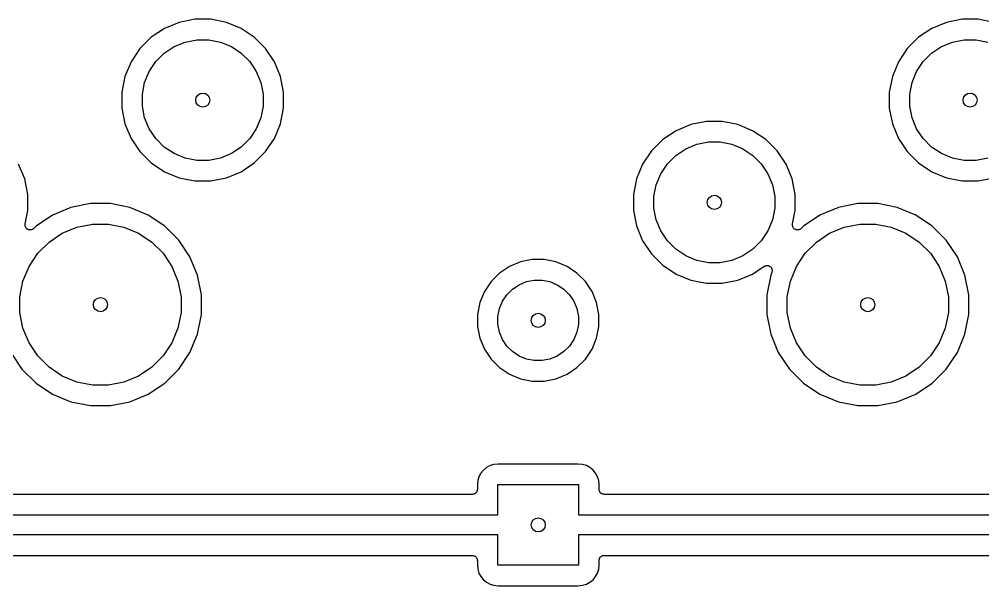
# Model space of a CAD drawing. Extents: x 1.5 to 15, y -8.3 to -3.1.
# Drawn here: x 4.321 to 5.263, y -4.9 to -4.346 of the extents above; entities that cross this region are included whole.
import ezdxf

# ---------------------------------------------------------------- set-up
doc = ezdxf.new("R2010")
doc.units = 0
doc.header["$MEASUREMENT"] = 0
doc.layers.add('BLACK', color=7, linetype='CONTINUOUS')

msp = doc.modelspace()

# ---------------------------------------------------------------- linework, layer by layer
at = {"layer": 'BLACK', "linetype": 'CONTINUOUS'}
for p, q in [((4.47753, -4.34869), (4.46314, -4.35465)), ((4.4928, -4.34565), (4.47753, -4.34869)), ((4.50838, -4.34565), (4.4928, -4.34565)), ((4.52365, -4.34869), (4.50838, -4.34565)), ((4.53804, -4.35465), (4.52365, -4.34869)), ((5.22753, -4.34869), (5.21314, -4.35465)), ((5.2428, -4.34565), (5.22753, -4.34869)), ((5.25838, -4.34565), (5.2428, -4.34565)), ((5.27365, -4.34869), (5.25838, -4.34565)), ((4.46314, -4.35465), (4.4502, -4.3633)), ((4.55099, -4.3633), (4.53804, -4.35465)), ((5.21314, -4.35465), (5.2002, -4.3633)), ((4.4502, -4.3633), (4.43918, -4.37431)), ((4.47262, -4.37237), (4.48336, -4.36792)), ((4.48336, -4.36792), (4.49477, -4.36565)), ((4.49477, -4.36565), (4.50641, -4.36565)), ((4.50641, -4.36565), (4.51782, -4.36792)), ((4.51782, -4.36792), (4.52856, -4.37237)), ((4.562, -4.37431), (4.55099, -4.3633)), ((5.2002, -4.3633), (5.18918, -4.37431)), ((5.22262, -4.37237), (5.23336, -4.36792)), ((5.23336, -4.36792), (5.24477, -4.36565)), ((5.24477, -4.36565), (5.25641, -4.36565)), ((5.25641, -4.36565), (5.26782, -4.36792)), ((4.43918, -4.37431), (4.43053, -4.38726)), ((4.46295, -4.37883), (4.47262, -4.37237)), ((4.52856, -4.37237), (4.53824, -4.37883)), ((4.57065, -4.38726), (4.562, -4.37431)), ((5.18918, -4.37431), (5.18053, -4.38726)), ((5.21295, -4.37883), (5.22262, -4.37237)), ((4.43053, -4.38726), (4.42457, -4.40165)), ((4.44826, -4.39673), (4.45472, -4.38706)), ((4.45472, -4.38706), (4.46295, -4.37883)), ((4.53824, -4.37883), (4.54646, -4.38706)), ((4.54646, -4.38706), (4.55292, -4.39673)), ((4.57661, -4.40165), (4.57065, -4.38726)), ((5.18053, -4.38726), (5.17457, -4.40165)), ((5.19826, -4.39673), (5.20472, -4.38706)), ((5.20472, -4.38706), (5.21295, -4.37883)), ((4.4438, -4.40748), (4.44826, -4.39673)), ((4.55292, -4.39673), (4.55738, -4.40748)), ((5.1938, -4.40748), (5.19826, -4.39673)), ((4.42457, -4.40165), (4.42154, -4.41692)), ((4.57965, -4.41692), (4.57661, -4.40165)), ((5.17457, -4.40165), (5.17154, -4.41692)), ((4.44154, -4.41889), (4.4438, -4.40748)), ((4.55738, -4.40748), (4.55965, -4.41889)), ((5.19154, -4.41889), (5.1938, -4.40748)), ((4.42154, -4.41692), (4.42154, -4.43249)), ((4.44154, -4.43052), (4.44154, -4.41889)), ((4.55965, -4.41889), (4.55965, -4.43052)), ((4.57965, -4.43249), (4.57965, -4.41692)), ((5.17154, -4.41692), (5.17154, -4.43249)), ((5.19154, -4.43052), (5.19154, -4.41889)), ((4.42154, -4.43249), (4.42457, -4.44776)), ((4.4438, -4.44193), (4.44154, -4.43052)), ((4.55965, -4.43052), (4.55738, -4.44193)), ((4.57661, -4.44776), (4.57965, -4.43249)), ((5.17154, -4.43249), (5.17457, -4.44776)), ((5.1938, -4.44193), (5.19154, -4.43052)), ((4.44826, -4.45268), (4.4438, -4.44193)), ((4.55738, -4.44193), (4.55292, -4.45268)), ((5.19826, -4.45268), (5.1938, -4.44193)), ((4.42457, -4.44776), (4.43053, -4.46215)), ((4.45472, -4.46235), (4.44826, -4.45268)), ((4.55292, -4.45268), (4.54646, -4.46235)), ((4.57065, -4.46215), (4.57661, -4.44776)), ((4.97753, -4.44869), (4.96314, -4.45465)), ((4.9928, -4.44565), (4.97753, -4.44869)), ((5.00838, -4.44565), (4.9928, -4.44565)), ((5.02365, -4.44869), (5.00838, -4.44565)), ((5.03804, -4.45465), (5.02365, -4.44869)), ((5.17457, -4.44776), (5.18053, -4.46215)), ((5.20472, -4.46235), (5.19826, -4.45268)), ((4.43053, -4.46215), (4.43918, -4.4751)), ((4.46295, -4.47058), (4.45472, -4.46235)), ((4.54646, -4.46235), (4.53824, -4.47058)), ((4.562, -4.4751), (4.57065, -4.46215)), ((4.9502, -4.4633), (4.93918, -4.47431)), ((4.96314, -4.45465), (4.9502, -4.4633)), ((5.05099, -4.4633), (5.03804, -4.45465)), ((5.062, -4.47431), (5.05099, -4.4633)), ((5.18053, -4.46215), (5.18918, -4.4751)), ((5.21295, -4.47058), (5.20472, -4.46235)), ((4.47262, -4.47704), (4.46295, -4.47058)), ((4.53824, -4.47058), (4.52856, -4.47704)), ((4.96295, -4.47883), (4.97262, -4.47237)), ((4.97262, -4.47237), (4.98336, -4.46792)), ((4.98336, -4.46792), (4.99477, -4.46565)), ((4.99477, -4.46565), (5.00641, -4.46565)), ((5.00641, -4.46565), (5.01782, -4.46792)), ((5.01782, -4.46792), (5.02856, -4.47237)), ((5.02856, -4.47237), (5.03824, -4.47883)), ((5.22262, -4.47704), (5.21295, -4.47058)), ((4.43918, -4.4751), (4.4502, -4.48611)), ((4.48336, -4.48149), (4.47262, -4.47704)), ((4.49477, -4.48376), (4.48336, -4.48149)), ((4.51782, -4.48149), (4.50641, -4.48376)), ((4.52856, -4.47704), (4.51782, -4.48149)), ((4.55099, -4.48611), (4.562, -4.4751)), ((4.93918, -4.47431), (4.93053, -4.48726)), ((4.95472, -4.48706), (4.96295, -4.47883)), ((5.03824, -4.47883), (5.04646, -4.48706)), ((5.07065, -4.48726), (5.062, -4.47431)), ((5.18918, -4.4751), (5.2002, -4.48611)), ((5.23336, -4.48149), (5.22262, -4.47704)), ((5.24477, -4.48376), (5.23336, -4.48149)), ((5.26782, -4.48149), (5.25641, -4.48376)), ((4.32661, -4.50165), (4.32065, -4.48726)), ((4.4502, -4.48611), (4.46314, -4.49476)), ((4.50641, -4.48376), (4.49477, -4.48376)), ((4.53804, -4.49476), (4.55099, -4.48611)), ((4.93053, -4.48726), (4.92457, -4.50165)), ((4.94826, -4.49673), (4.95472, -4.48706)), ((5.04646, -4.48706), (5.05292, -4.49673)), ((5.07661, -4.50165), (5.07065, -4.48726)), ((5.2002, -4.48611), (5.21314, -4.49476)), ((5.25641, -4.48376), (5.24477, -4.48376)), ((4.46314, -4.49476), (4.47753, -4.50072)), ((4.47753, -4.50072), (4.4928, -4.50376)), ((4.50838, -4.50376), (4.52365, -4.50072)), ((4.52365, -4.50072), (4.53804, -4.49476)), ((4.9438, -4.50748), (4.94826, -4.49673)), ((5.05292, -4.49673), (5.05738, -4.50748)), ((5.21314, -4.49476), (5.22753, -4.50072)), ((5.22753, -4.50072), (5.2428, -4.50376)), ((5.25838, -4.50376), (5.27365, -4.50072)), ((4.32965, -4.51692), (4.32661, -4.50165)), ((4.4928, -4.50376), (4.50838, -4.50376)), ((4.92457, -4.50165), (4.92154, -4.51692)), ((4.94154, -4.51889), (4.9438, -4.50748)), ((5.05738, -4.50748), (5.05965, -4.51889)), ((5.07965, -4.51692), (5.07661, -4.50165)), ((5.2428, -4.50376), (5.25838, -4.50376)), ((4.32965, -4.53249), (4.32965, -4.51692)), ((4.92154, -4.51692), (4.92154, -4.53249)), ((4.94154, -4.53052), (4.94154, -4.51889)), ((5.05965, -4.51889), (5.05965, -4.53052)), ((5.07965, -4.53249), (5.07965, -4.51692)), ((4.39087, -4.52596), (4.37179, -4.52976)), ((4.41032, -4.52596), (4.39087, -4.52596)), ((4.42939, -4.52976), (4.41032, -4.52596)), ((5.14087, -4.52596), (5.12179, -4.52976)), ((5.16032, -4.52596), (5.14087, -4.52596)), ((5.17939, -4.52976), (5.16032, -4.52596)), ((4.32702, -4.54568), (4.32965, -4.53249)), ((4.35382, -4.5372), (4.33765, -4.54801)), ((4.37179, -4.52976), (4.35382, -4.5372)), ((4.44736, -4.5372), (4.42939, -4.52976)), ((4.46353, -4.54801), (4.44736, -4.5372)), ((4.92154, -4.53249), (4.92457, -4.54776)), ((4.9438, -4.54193), (4.94154, -4.53052)), ((5.05965, -4.53052), (5.05738, -4.54193)), ((5.07702, -4.54568), (5.07965, -4.53249)), ((5.10382, -4.5372), (5.08765, -4.54801)), ((5.12179, -4.52976), (5.10382, -4.5372)), ((5.19736, -4.5372), (5.17939, -4.52976)), ((5.21353, -4.54801), (5.19736, -4.5372)), ((4.32693, -4.54664), (4.32697, -4.54616)), ((4.32693, -4.54665), (4.32693, -4.54664)), ((4.32697, -4.54713), (4.32693, -4.54665)), ((4.32693, -4.54665), (4.32693, -4.54665)), ((4.32697, -4.54616), (4.32702, -4.54568)), ((4.32702, -4.54761), (4.32697, -4.54713)), ((4.32702, -4.54762), (4.32702, -4.54761)), ((4.32702, -4.54763), (4.32702, -4.54762)), ((4.32716, -4.54809), (4.32702, -4.54763)), ((4.3273, -4.54855), (4.32716, -4.54809)), ((4.33765, -4.54801), (4.33546, -4.55019)), ((4.37762, -4.54899), (4.39284, -4.54596)), ((4.39284, -4.54596), (4.40835, -4.54596)), ((4.40835, -4.54596), (4.42356, -4.54899)), ((4.47729, -4.56176), (4.46353, -4.54801)), ((4.92457, -4.54776), (4.93053, -4.56215)), ((4.94826, -4.55268), (4.9438, -4.54193)), ((5.05738, -4.54193), (5.05292, -4.55268)), ((5.07693, -4.54664), (5.07697, -4.54616)), ((5.07693, -4.54665), (5.07693, -4.54664)), ((5.07697, -4.54713), (5.07693, -4.54665)), ((5.07693, -4.54665), (5.07693, -4.54665)), ((5.07697, -4.54616), (5.07702, -4.54568)), ((5.07702, -4.54761), (5.07697, -4.54713)), ((5.07702, -4.54762), (5.07702, -4.54761)), ((5.07702, -4.54763), (5.07702, -4.54762)), ((5.07716, -4.54809), (5.07702, -4.54763)), ((5.0773, -4.54855), (5.07716, -4.54809)), ((5.08765, -4.54801), (5.08546, -4.55019)), ((5.12762, -4.54899), (5.14284, -4.54596)), ((5.14284, -4.54596), (5.15835, -4.54596)), ((5.15835, -4.54596), (5.17356, -4.54899)), ((5.22729, -4.56176), (5.21353, -4.54801)), ((4.3273, -4.54856), (4.3273, -4.54855)), ((4.3273, -4.54855), (4.3273, -4.54855)), ((4.32753, -4.54899), (4.3273, -4.54856)), ((4.32775, -4.54941), (4.32753, -4.54899)), ((4.32776, -4.54942), (4.32775, -4.54941)), ((4.32806, -4.54979), (4.32776, -4.54942)), ((4.32776, -4.54942), (4.32776, -4.54942)), ((4.32837, -4.55017), (4.32806, -4.54979)), ((4.32837, -4.55018), (4.32837, -4.55017)), ((4.32837, -4.55017), (4.32837, -4.55017)), ((4.32874, -4.55048), (4.32837, -4.55018)), ((4.32911, -4.55079), (4.32874, -4.55048)), ((4.32912, -4.5508), (4.32911, -4.55079)), ((4.32913, -4.5508), (4.32912, -4.5508)), ((4.32955, -4.55103), (4.32913, -4.5508)), ((4.32997, -4.55126), (4.32955, -4.55103)), ((4.32998, -4.55126), (4.32997, -4.55126)), ((4.32998, -4.55127), (4.32998, -4.55126)), ((4.33045, -4.55141), (4.32998, -4.55127)), ((4.3309, -4.55155), (4.33045, -4.55141)), ((4.33091, -4.55155), (4.3309, -4.55155)), ((4.33092, -4.55156), (4.33091, -4.55155)), ((4.3314, -4.55161), (4.33092, -4.55156)), ((4.33187, -4.55166), (4.3314, -4.55161)), ((4.33188, -4.55166), (4.33187, -4.55166)), ((4.33189, -4.55166), (4.33188, -4.55166)), ((4.33236, -4.55162), (4.33189, -4.55166)), ((4.33285, -4.55157), (4.33236, -4.55162)), ((4.33286, -4.55157), (4.33285, -4.55157)), ((4.33285, -4.55157), (4.33285, -4.55157)), ((4.33332, -4.55144), (4.33286, -4.55157)), ((4.33378, -4.5513), (4.33332, -4.55144)), ((4.33379, -4.5513), (4.33378, -4.5513)), ((4.33423, -4.55107), (4.33379, -4.5513)), ((4.33379, -4.5513), (4.33379, -4.5513)), ((4.33465, -4.55085), (4.33423, -4.55107)), ((4.33466, -4.55085), (4.33465, -4.55085)), ((4.33465, -4.55085), (4.33465, -4.55085)), ((4.33503, -4.55054), (4.33466, -4.55085)), ((4.33541, -4.55024), (4.33503, -4.55054)), ((4.33542, -4.55023), (4.33541, -4.55024)), ((4.33546, -4.55019), (4.33542, -4.55023)), ((4.33542, -4.55023), (4.33542, -4.55023)), ((4.33542, -4.55023), (4.33542, -4.55023)), ((4.3504, -4.56354), (4.36329, -4.55493)), ((4.36329, -4.55493), (4.37762, -4.54899)), ((4.42356, -4.54899), (4.43789, -4.55493)), ((4.43789, -4.55493), (4.45078, -4.56354)), ((4.95472, -4.56235), (4.94826, -4.55268)), ((5.05292, -4.55268), (5.04646, -4.56235)), ((5.0773, -4.54856), (5.0773, -4.54855)), ((5.0773, -4.54855), (5.0773, -4.54855)), ((5.07753, -4.54899), (5.0773, -4.54856)), ((5.07775, -4.54941), (5.07753, -4.54899)), ((5.07776, -4.54942), (5.07775, -4.54941)), ((5.07806, -4.54979), (5.07776, -4.54942)), ((5.07776, -4.54942), (5.07776, -4.54942)), ((5.07837, -4.55017), (5.07806, -4.54979)), ((5.07837, -4.55018), (5.07837, -4.55017)), ((5.07837, -4.55017), (5.07837, -4.55017)), ((5.07874, -4.55048), (5.07837, -4.55018)), ((5.07911, -4.55079), (5.07874, -4.55048)), ((5.07912, -4.5508), (5.07911, -4.55079)), ((5.07913, -4.5508), (5.07912, -4.5508)), ((5.07955, -4.55103), (5.07913, -4.5508)), ((5.07997, -4.55126), (5.07955, -4.55103)), ((5.07998, -4.55126), (5.07997, -4.55126)), ((5.07998, -4.55127), (5.07998, -4.55126)), ((5.08045, -4.55141), (5.07998, -4.55127)), ((5.0809, -4.55155), (5.08045, -4.55141)), ((5.08091, -4.55155), (5.0809, -4.55155)), ((5.08092, -4.55156), (5.08091, -4.55155)), ((5.0814, -4.55161), (5.08092, -4.55156)), ((5.08187, -4.55166), (5.0814, -4.55161)), ((5.08188, -4.55166), (5.08187, -4.55166)), ((5.08189, -4.55166), (5.08188, -4.55166)), ((5.08236, -4.55162), (5.08189, -4.55166)), ((5.08285, -4.55157), (5.08236, -4.55162)), ((5.08286, -4.55157), (5.08285, -4.55157)), ((5.08285, -4.55157), (5.08285, -4.55157)), ((5.08332, -4.55144), (5.08286, -4.55157)), ((5.08378, -4.5513), (5.08332, -4.55144)), ((5.08379, -4.5513), (5.08378, -4.5513)), ((5.08423, -4.55107), (5.08379, -4.5513)), ((5.08379, -4.5513), (5.08379, -4.5513)), ((5.08465, -4.55085), (5.08423, -4.55107)), ((5.08466, -4.55085), (5.08465, -4.55085)), ((5.08465, -4.55085), (5.08465, -4.55085)), ((5.08503, -4.55054), (5.08466, -4.55085)), ((5.08541, -4.55024), (5.08503, -4.55054)), ((5.08542, -4.55023), (5.08541, -4.55024)), ((5.08546, -4.55019), (5.08542, -4.55023)), ((5.08542, -4.55023), (5.08542, -4.55023)), ((5.08542, -4.55023), (5.08542, -4.55023)), ((5.1004, -4.56354), (5.11329, -4.55493)), ((5.11329, -4.55493), (5.12762, -4.54899)), ((5.17356, -4.54899), (5.18789, -4.55493)), ((5.18789, -4.55493), (5.20078, -4.56354)), ((4.33943, -4.57451), (4.3504, -4.56354)), ((4.45078, -4.56354), (4.46175, -4.57451)), ((4.48809, -4.57793), (4.47729, -4.56176)), ((4.93053, -4.56215), (4.93918, -4.5751)), ((4.96295, -4.57058), (4.95472, -4.56235)), ((5.04646, -4.56235), (5.03824, -4.57058)), ((5.08943, -4.57451), (5.1004, -4.56354)), ((5.20078, -4.56354), (5.21175, -4.57451)), ((5.23809, -4.57793), (5.22729, -4.56176)), ((4.33081, -4.58741), (4.33943, -4.57451)), ((4.46175, -4.57451), (4.47037, -4.58741)), ((4.93918, -4.5751), (4.9502, -4.58611)), ((4.97262, -4.57704), (4.96295, -4.57058)), ((5.03824, -4.57058), (5.02856, -4.57704)), ((5.08081, -4.58741), (5.08943, -4.57451)), ((5.21175, -4.57451), (5.22037, -4.58741)), ((4.49554, -4.5959), (4.48809, -4.57793)), ((4.81115, -4.58297), (4.80034, -4.58745)), ((4.82262, -4.58069), (4.81115, -4.58297)), ((4.83431, -4.58069), (4.82262, -4.58069)), ((4.84578, -4.58297), (4.83431, -4.58069)), ((4.85659, -4.58745), (4.84578, -4.58297)), ((4.98336, -4.58149), (4.97262, -4.57704)), ((4.99477, -4.58376), (4.98336, -4.58149)), ((5.00641, -4.58376), (4.99477, -4.58376)), ((5.01782, -4.58149), (5.00641, -4.58376)), ((5.02856, -4.57704), (5.01782, -4.58149)), ((5.24554, -4.5959), (5.23809, -4.57793)), ((4.32488, -4.60174), (4.33081, -4.58741)), ((4.47037, -4.58741), (4.4763, -4.60174)), ((4.79062, -4.59394), (4.78235, -4.60221)), ((4.80034, -4.58745), (4.79062, -4.59394)), ((4.86631, -4.59394), (4.85659, -4.58745)), ((4.87458, -4.60221), (4.86631, -4.59394)), ((4.9502, -4.58611), (4.96314, -4.59476)), ((4.96314, -4.59476), (4.97753, -4.60072)), ((5.02365, -4.60072), (5.03804, -4.59476)), ((5.03804, -4.59476), (5.04933, -4.58722)), ((5.04933, -4.58722), (5.04938, -4.58718)), ((5.04938, -4.58718), (5.04938, -4.58718)), ((5.04938, -4.58718), (5.04938, -4.58718)), ((5.04938, -4.58718), (5.04939, -4.58718)), ((5.04939, -4.58718), (5.04982, -4.58695)), ((5.04982, -4.58695), (5.05024, -4.58673)), ((5.05024, -4.58673), (5.05025, -4.58673)), ((5.05025, -4.58673), (5.05026, -4.58673)), ((5.05026, -4.58673), (5.05072, -4.5866)), ((5.05072, -4.5866), (5.05118, -4.58646)), ((5.05118, -4.58646), (5.05119, -4.58646)), ((5.05119, -4.58646), (5.05167, -4.58642)), ((5.05119, -4.58646), (5.05119, -4.58646)), ((5.05167, -4.58642), (5.05215, -4.58637)), ((5.05215, -4.58637), (5.05216, -4.58637)), ((5.05216, -4.58637), (5.05217, -4.58637)), ((5.05217, -4.58637), (5.05266, -4.58643)), ((5.05266, -4.58643), (5.05312, -4.58648)), ((5.05312, -4.58648), (5.05313, -4.58648)), ((5.05313, -4.58648), (5.05314, -4.58648)), ((5.05314, -4.58648), (5.05361, -4.58663)), ((5.05361, -4.58663), (5.05405, -4.58677)), ((5.05405, -4.58677), (5.05406, -4.58677)), ((5.05406, -4.58677), (5.05407, -4.58677)), ((5.05407, -4.58677), (5.0545, -4.58701)), ((5.0545, -4.58701), (5.05491, -4.58723)), ((5.05491, -4.58723), (5.05492, -4.58724)), ((5.05492, -4.58724), (5.05492, -4.58724)), ((5.05492, -4.58724), (5.0553, -4.58755)), ((5.0553, -4.58755), (5.05566, -4.58786)), ((5.05673, -4.59329), (5.05564, -4.5959)), ((5.05566, -4.58786), (5.05567, -4.58786)), ((5.05567, -4.58786), (5.05567, -4.58787)), ((5.05567, -4.58787), (5.05598, -4.58824)), ((5.05598, -4.58824), (5.05628, -4.58861)), ((5.05628, -4.58861), (5.05628, -4.58862)), ((5.05628, -4.58862), (5.05629, -4.58862)), ((5.05629, -4.58862), (5.05652, -4.58906)), ((5.05652, -4.58906), (5.05674, -4.58948)), ((5.05687, -4.59283), (5.05673, -4.59329)), ((5.05674, -4.58948), (5.05674, -4.58948)), ((5.05674, -4.58948), (5.05674, -4.58949)), ((5.05674, -4.58949), (5.05688, -4.58996)), ((5.05701, -4.59237), (5.05687, -4.59283)), ((5.05688, -4.58996), (5.05702, -4.59041)), ((5.05706, -4.59188), (5.05701, -4.59235)), ((5.05701, -4.59235), (5.05701, -4.59236)), ((5.05701, -4.59236), (5.05701, -4.59237)), ((5.05702, -4.59041), (5.05702, -4.59042)), ((5.05702, -4.59042), (5.05702, -4.59042)), ((5.05702, -4.59042), (5.05706, -4.59092)), ((5.05706, -4.59092), (5.05711, -4.59138)), ((5.05711, -4.59139), (5.05706, -4.59188)), ((5.05711, -4.59138), (5.05711, -4.59139)), ((5.05711, -4.59139), (5.05711, -4.59139)), ((5.07488, -4.60174), (5.08081, -4.58741)), ((5.22037, -4.58741), (5.2263, -4.60174)), ((4.32185, -4.61695), (4.32488, -4.60174)), ((4.4763, -4.60174), (4.47933, -4.61695)), ((4.49933, -4.61498), (4.49554, -4.5959)), ((4.78235, -4.60221), (4.77585, -4.61194)), ((4.80982, -4.60517), (4.81698, -4.6022)), ((4.81698, -4.6022), (4.82459, -4.60069)), ((4.82459, -4.60069), (4.83234, -4.60069)), ((4.83234, -4.60069), (4.83995, -4.6022)), ((4.83995, -4.6022), (4.84711, -4.60517)), ((4.88108, -4.61194), (4.87458, -4.60221)), ((4.97753, -4.60072), (4.9928, -4.60376)), ((4.9928, -4.60376), (5.00838, -4.60376)), ((5.00838, -4.60376), (5.02365, -4.60072)), ((5.05564, -4.5959), (5.05185, -4.61498)), ((5.07185, -4.61695), (5.07488, -4.60174)), ((5.2263, -4.60174), (5.22933, -4.61695)), ((5.24933, -4.61498), (5.24554, -4.5959)), ((4.77585, -4.61194), (4.77138, -4.62274)), ((4.79788, -4.61496), (4.80337, -4.60948)), ((4.80337, -4.60948), (4.80982, -4.60517)), ((4.84711, -4.60517), (4.85356, -4.60948)), ((4.85356, -4.60948), (4.85905, -4.61496)), ((4.88555, -4.62274), (4.88108, -4.61194)), ((4.32185, -4.63246), (4.32185, -4.61695)), ((4.47933, -4.61695), (4.47933, -4.63246)), ((4.49933, -4.63443), (4.49933, -4.61498)), ((4.77138, -4.62274), (4.76909, -4.63421)), ((4.79061, -4.62858), (4.79358, -4.62141)), ((4.79358, -4.62141), (4.79788, -4.61496)), ((4.85905, -4.61496), (4.86335, -4.62141)), ((4.86335, -4.62141), (4.86632, -4.62858)), ((4.88783, -4.63421), (4.88555, -4.62274)), ((5.05185, -4.61498), (5.05185, -4.63443)), ((5.07185, -4.63246), (5.07185, -4.61695)), ((5.22933, -4.61695), (5.22933, -4.63246)), ((5.24933, -4.63443), (5.24933, -4.61498)), ((4.32488, -4.64767), (4.32185, -4.63246)), ((4.47933, -4.63246), (4.4763, -4.64767)), ((4.78909, -4.63618), (4.79061, -4.62858)), ((4.86632, -4.62858), (4.86783, -4.63618)), ((5.07488, -4.64767), (5.07185, -4.63246)), ((5.22933, -4.63246), (5.2263, -4.64767)), ((4.49554, -4.65351), (4.49933, -4.63443)), ((4.76909, -4.63421), (4.76909, -4.64591)), ((4.78909, -4.64394), (4.78909, -4.63618)), ((4.86783, -4.63618), (4.86783, -4.64394)), ((4.88783, -4.64591), (4.88783, -4.63421)), ((5.05185, -4.63443), (5.05564, -4.65351)), ((5.24554, -4.65351), (5.24933, -4.63443)), ((4.33081, -4.662), (4.32488, -4.64767)), ((4.4763, -4.64767), (4.47037, -4.662)), ((4.76909, -4.64591), (4.77138, -4.65738)), ((4.79061, -4.65154), (4.78909, -4.64394)), ((4.79358, -4.65871), (4.79061, -4.65154)), ((4.86632, -4.65154), (4.86335, -4.65871)), ((4.86783, -4.64394), (4.86632, -4.65154)), ((4.88555, -4.65738), (4.88783, -4.64591)), ((5.08081, -4.662), (5.07488, -4.64767)), ((5.2263, -4.64767), (5.22037, -4.662)), ((4.48809, -4.67148), (4.49554, -4.65351)), ((4.77138, -4.65738), (4.77585, -4.66818)), ((4.79788, -4.66516), (4.79358, -4.65871)), ((4.86335, -4.65871), (4.85905, -4.66516)), ((4.88108, -4.66818), (4.88555, -4.65738)), ((5.05564, -4.65351), (5.06309, -4.67148)), ((5.23809, -4.67148), (5.24554, -4.65351)), ((4.33943, -4.6749), (4.33081, -4.662)), ((4.47037, -4.662), (4.46175, -4.6749)), ((4.77585, -4.66818), (4.78235, -4.67791)), ((4.80337, -4.67064), (4.79788, -4.66516)), ((4.85905, -4.66516), (4.85356, -4.67064)), ((4.87458, -4.67791), (4.88108, -4.66818)), ((5.08943, -4.6749), (5.08081, -4.662)), ((5.22037, -4.662), (5.21175, -4.6749)), ((4.31309, -4.67148), (4.32389, -4.68765)), ((4.3504, -4.68587), (4.33943, -4.6749)), ((4.46175, -4.6749), (4.45078, -4.68587)), ((4.47729, -4.68765), (4.48809, -4.67148)), ((4.78235, -4.67791), (4.79062, -4.68617)), ((4.80982, -4.67495), (4.80337, -4.67064)), ((4.81698, -4.67792), (4.80982, -4.67495)), ((4.82459, -4.67943), (4.81698, -4.67792)), ((4.83234, -4.67943), (4.82459, -4.67943)), ((4.83995, -4.67792), (4.83234, -4.67943)), ((4.84711, -4.67495), (4.83995, -4.67792)), ((4.85356, -4.67064), (4.84711, -4.67495)), ((4.86631, -4.68617), (4.87458, -4.67791)), ((5.06309, -4.67148), (5.07389, -4.68765)), ((5.1004, -4.68587), (5.08943, -4.6749)), ((5.21175, -4.6749), (5.20078, -4.68587)), ((5.22729, -4.68765), (5.23809, -4.67148)), ((4.32389, -4.68765), (4.33765, -4.7014)), ((4.36329, -4.69448), (4.3504, -4.68587)), ((4.45078, -4.68587), (4.43789, -4.69448)), ((4.46353, -4.7014), (4.47729, -4.68765)), ((4.79062, -4.68617), (4.80034, -4.69267)), ((4.85659, -4.69267), (4.86631, -4.68617)), ((5.07389, -4.68765), (5.08765, -4.7014)), ((5.11329, -4.69448), (5.1004, -4.68587)), ((5.20078, -4.68587), (5.18789, -4.69448)), ((5.21353, -4.7014), (5.22729, -4.68765)), ((4.37762, -4.70042), (4.36329, -4.69448)), ((4.43789, -4.69448), (4.42356, -4.70042)), ((4.80034, -4.69267), (4.81115, -4.69715)), ((4.81115, -4.69715), (4.82262, -4.69943)), ((4.83431, -4.69943), (4.84578, -4.69715)), ((4.84578, -4.69715), (4.85659, -4.69267)), ((5.12762, -4.70042), (5.11329, -4.69448)), ((5.18789, -4.69448), (5.17356, -4.70042)), ((4.33765, -4.7014), (4.35382, -4.71221)), ((4.39284, -4.70344), (4.37762, -4.70042)), ((4.40835, -4.70344), (4.39284, -4.70344)), ((4.42356, -4.70042), (4.40835, -4.70344)), ((4.44736, -4.71221), (4.46353, -4.7014)), ((4.82262, -4.69943), (4.83431, -4.69943)), ((5.08765, -4.7014), (5.10382, -4.71221)), ((5.14284, -4.70344), (5.12762, -4.70042)), ((5.15835, -4.70344), (5.14284, -4.70344)), ((5.17356, -4.70042), (5.15835, -4.70344)), ((5.19736, -4.71221), (5.21353, -4.7014)), ((4.35382, -4.71221), (4.37179, -4.71965)), ((4.42939, -4.71965), (4.44736, -4.71221)), ((5.10382, -4.71221), (5.12179, -4.71965)), ((5.17939, -4.71965), (5.19736, -4.71221)), ((4.37179, -4.71965), (4.39087, -4.72344)), ((4.39087, -4.72344), (4.41032, -4.72344)), ((4.41032, -4.72344), (4.42939, -4.71965)), ((5.12179, -4.71965), (5.14087, -4.72344)), ((5.14087, -4.72344), (5.16032, -4.72344)), ((5.16032, -4.72344), (5.17939, -4.71965)), ((4.7814, -4.78212), (4.77793, -4.78398)), ((4.78517, -4.78098), (4.7814, -4.78212)), ((4.78934, -4.78057), (4.78517, -4.78098)), ((4.86759, -4.78057), (4.78934, -4.78057)), ((4.87176, -4.78098), (4.86759, -4.78057)), ((4.87553, -4.78212), (4.87176, -4.78098)), ((4.879, -4.78398), (4.87553, -4.78212)), ((4.77238, -4.78952), (4.77053, -4.793)), ((4.77488, -4.78648), (4.77238, -4.78952)), ((4.77793, -4.78398), (4.77488, -4.78648)), ((4.88205, -4.78648), (4.879, -4.78398)), ((4.88454, -4.78952), (4.88205, -4.78648)), ((4.8864, -4.793), (4.88454, -4.78952)), ((4.76938, -4.79677), (4.76897, -4.80093)), ((4.76897, -4.80093), (4.76897, -4.80522)), ((4.77053, -4.793), (4.76938, -4.79677)), ((4.78909, -4.83022), (4.78909, -4.80069)), ((4.78909, -4.80069), (4.86783, -4.80069)), ((4.86783, -4.80069), (4.86783, -4.83022)), ((4.88755, -4.79677), (4.8864, -4.793)), ((4.88796, -4.80093), (4.88755, -4.79677)), ((4.88796, -4.80522), (4.88796, -4.80093)), ((4.76397, -4.81022), (4.14296, -4.81022)), ((4.76444, -4.81017), (4.76397, -4.81022)), ((4.76491, -4.81013), (4.76444, -4.81017)), ((4.76493, -4.81012), (4.76491, -4.81013)), ((4.76494, -4.81012), (4.76493, -4.81012)), ((4.7654, -4.80999), (4.76494, -4.81012)), ((4.76585, -4.80985), (4.7654, -4.80999)), ((4.76586, -4.80984), (4.76585, -4.80985)), ((4.76588, -4.80984), (4.76586, -4.80984)), ((4.76629, -4.80962), (4.76588, -4.80984)), ((4.76671, -4.8094), (4.76629, -4.80962)), ((4.76673, -4.80939), (4.76671, -4.8094)), ((4.76674, -4.80938), (4.76673, -4.80939)), ((4.76711, -4.80908), (4.76674, -4.80938)), ((4.76747, -4.80879), (4.76711, -4.80908)), ((4.76748, -4.80878), (4.76747, -4.80879)), ((4.7675, -4.80876), (4.76748, -4.80878)), ((4.7678, -4.8084), (4.7675, -4.80876)), ((4.7681, -4.80804), (4.7678, -4.8084)), ((4.76811, -4.80803), (4.7681, -4.80804)), ((4.76812, -4.80801), (4.76811, -4.80803)), ((4.76834, -4.8076), (4.76812, -4.80801)), ((4.76857, -4.80719), (4.76834, -4.8076)), ((4.76858, -4.80715), (4.76857, -4.80717)), ((4.76857, -4.80717), (4.76857, -4.80719)), ((4.76872, -4.8067), (4.76858, -4.80715)), ((4.76886, -4.80626), (4.76872, -4.8067)), ((4.76887, -4.80624), (4.76886, -4.80626)), ((4.76892, -4.80576), (4.76887, -4.80622)), ((4.76887, -4.80622), (4.76887, -4.80624)), ((4.76897, -4.80529), (4.76892, -4.80576)), ((4.76897, -4.80522), (4.76897, -4.80525)), ((4.76897, -4.80525), (4.76897, -4.80525)), ((4.76897, -4.80525), (4.76897, -4.80525)), ((4.76897, -4.80525), (4.76897, -4.80529)), ((4.888, -4.80569), (4.88796, -4.80522)), ((4.88804, -4.80615), (4.888, -4.80569)), ((4.88805, -4.80617), (4.88804, -4.80615)), ((4.88805, -4.80619), (4.88805, -4.80617)), ((4.88819, -4.80664), (4.88805, -4.80619)), ((4.88832, -4.80709), (4.88819, -4.80664)), ((4.88833, -4.80711), (4.88832, -4.80709)), ((4.88833, -4.80712), (4.88833, -4.80711)), ((4.88855, -4.80754), (4.88833, -4.80712)), ((4.88877, -4.80795), (4.88855, -4.80754)), ((4.88878, -4.80797), (4.88877, -4.80795)), ((4.88879, -4.80798), (4.88878, -4.80797)), ((4.88909, -4.80835), (4.88879, -4.80798)), ((4.88938, -4.80871), (4.88909, -4.80835)), ((4.8894, -4.80873), (4.88938, -4.80871)), ((4.88941, -4.80874), (4.8894, -4.80873)), ((4.88977, -4.80904), (4.88941, -4.80874)), ((4.89013, -4.80934), (4.88977, -4.80904)), ((4.89015, -4.80935), (4.89013, -4.80934)), ((4.89016, -4.80936), (4.89015, -4.80935)), ((4.89057, -4.80959), (4.89016, -4.80936)), ((4.89099, -4.80981), (4.89057, -4.80959)), ((4.891, -4.80982), (4.89099, -4.80981)), ((4.89102, -4.80983), (4.891, -4.80982)), ((4.89147, -4.80996), (4.89102, -4.80983)), ((4.89192, -4.81011), (4.89147, -4.80996)), ((4.89193, -4.81011), (4.89192, -4.81011)), ((4.89195, -4.81011), (4.89193, -4.81011)), ((4.89242, -4.81016), (4.89195, -4.81011)), ((4.89289, -4.81022), (4.89242, -4.81016)), ((4.89292, -4.81022), (4.89289, -4.81022)), ((4.89296, -4.81022), (4.89292, -4.81022)), ((4.89292, -4.81022), (4.89292, -4.81022)), ((4.89292, -4.81022), (4.89292, -4.81022)), ((5.51397, -4.81022), (4.89296, -4.81022)), ((4.11783, -4.83022), (4.78909, -4.83022)), ((4.86783, -4.83022), (5.53909, -4.83022)), ((4.78909, -4.8499), (4.11783, -4.8499)), ((4.78909, -4.87943), (4.78909, -4.8499)), ((5.53909, -4.8499), (4.86783, -4.8499)), ((4.86783, -4.8499), (4.86783, -4.87943)), ((4.14296, -4.8699), (4.76397, -4.8699)), ((4.76397, -4.8699), (4.76401, -4.8699)), ((4.76401, -4.8699), (4.76401, -4.8699)), ((4.76401, -4.8699), (4.76401, -4.8699)), ((4.76401, -4.8699), (4.76404, -4.8699)), ((4.76404, -4.8699), (4.76451, -4.86995)), ((4.76451, -4.86995), (4.76498, -4.87)), ((4.76498, -4.87), (4.765, -4.87001)), ((4.765, -4.87001), (4.76501, -4.87001)), ((4.76501, -4.87001), (4.76546, -4.87015)), ((4.76546, -4.87015), (4.76591, -4.87029)), ((4.76591, -4.87029), (4.76593, -4.8703)), ((4.76593, -4.8703), (4.76594, -4.87031)), ((4.76594, -4.87031), (4.76635, -4.87053)), ((4.76635, -4.87053), (4.76677, -4.87076)), ((4.76677, -4.87076), (4.76678, -4.87077)), ((4.76678, -4.87077), (4.7668, -4.87078)), ((4.7668, -4.87078), (4.76716, -4.87108)), ((4.76716, -4.87108), (4.76752, -4.87138)), ((4.76752, -4.87138), (4.76753, -4.87139)), ((4.76753, -4.87139), (4.76755, -4.8714)), ((4.76755, -4.8714), (4.76784, -4.87177)), ((4.76784, -4.87177), (4.76814, -4.87213)), ((4.76814, -4.87213), (4.76815, -4.87215)), ((4.76815, -4.87215), (4.76816, -4.87216)), ((4.76816, -4.87216), (4.76838, -4.87258)), ((4.76838, -4.87258), (4.7686, -4.873)), ((4.7686, -4.873), (4.7686, -4.87301)), ((4.7686, -4.87301), (4.76861, -4.87303)), ((4.76861, -4.87303), (4.76874, -4.87348)), ((4.76874, -4.87348), (4.76888, -4.87393)), ((4.76888, -4.87393), (4.76888, -4.87395)), ((4.76888, -4.87395), (4.76888, -4.87396)), ((4.76888, -4.87396), (4.76893, -4.87443)), ((4.76893, -4.87443), (4.76897, -4.8749)), ((4.76897, -4.8749), (4.76897, -4.87918)), ((4.88796, -4.87483), (4.88801, -4.87436)), ((4.88796, -4.87487), (4.88796, -4.87483)), ((4.88796, -4.8749), (4.88796, -4.87487)), ((4.88796, -4.87487), (4.88796, -4.87487)), ((4.88796, -4.87487), (4.88796, -4.87487)), ((4.88796, -4.87918), (4.88796, -4.8749)), ((4.88801, -4.87436), (4.88806, -4.8739)), ((4.88806, -4.87386), (4.88821, -4.87341)), ((4.88806, -4.87388), (4.88806, -4.87386)), ((4.88806, -4.8739), (4.88806, -4.87388)), ((4.88821, -4.87341), (4.88835, -4.87296)), ((4.88835, -4.87295), (4.88836, -4.87293)), ((4.88835, -4.87296), (4.88835, -4.87295)), ((4.88836, -4.87293), (4.88859, -4.87252)), ((4.88859, -4.87252), (4.88881, -4.87211)), ((4.88881, -4.87211), (4.88882, -4.87209)), ((4.88882, -4.87209), (4.88883, -4.87208)), ((4.88883, -4.87208), (4.88913, -4.87172)), ((4.88913, -4.87172), (4.88943, -4.87135)), ((4.88943, -4.87135), (4.88945, -4.87134)), ((4.88945, -4.87134), (4.88946, -4.87133)), ((4.88946, -4.87133), (4.88982, -4.87103)), ((4.88982, -4.87103), (4.89019, -4.87074)), ((4.89019, -4.87074), (4.8902, -4.87073)), ((4.8902, -4.87073), (4.89022, -4.87072)), ((4.89022, -4.87072), (4.89063, -4.8705)), ((4.89063, -4.8705), (4.89105, -4.87028)), ((4.89105, -4.87028), (4.89107, -4.87027)), ((4.89107, -4.87027), (4.89108, -4.87027)), ((4.89108, -4.87027), (4.89153, -4.87013)), ((4.89153, -4.87013), (4.89198, -4.87)), ((4.89198, -4.87), (4.892, -4.87)), ((4.892, -4.87), (4.89202, -4.86999)), ((4.89202, -4.86999), (4.89249, -4.86995)), ((4.89249, -4.86995), (4.89296, -4.8699)), ((4.89296, -4.8699), (5.51397, -4.8699)), ((4.76897, -4.87918), (4.76938, -4.88335)), ((4.76938, -4.88335), (4.77053, -4.88712)), ((4.77053, -4.88712), (4.77238, -4.89059)), ((4.86783, -4.87943), (4.78909, -4.87943)), ((4.88454, -4.89059), (4.8864, -4.88712)), ((4.8864, -4.88712), (4.88755, -4.88335)), ((4.88755, -4.88335), (4.88796, -4.87918)), ((4.77238, -4.89059), (4.77488, -4.89364)), ((4.77488, -4.89364), (4.77793, -4.89614)), ((4.77793, -4.89614), (4.7814, -4.898)), ((4.87553, -4.898), (4.879, -4.89614)), ((4.879, -4.89614), (4.88205, -4.89364)), ((4.88205, -4.89364), (4.88454, -4.89059)), ((4.7814, -4.898), (4.78517, -4.89914)), ((4.78517, -4.89914), (4.78934, -4.89955)), ((4.78934, -4.89955), (4.86759, -4.89955)), ((4.86759, -4.89955), (4.87176, -4.89914)), ((4.87176, -4.89914), (4.87553, -4.898))]:
    msp.add_line(p, q, dxfattribs=at)
at = {"layer": 'BLACK'}
for centre in [(4.50059, -4.4247), (5.25059, -4.4247), (5.00059, -4.5247), (4.40059, -4.6247), (5.15059, -4.6247), (4.82846, -4.64006), (4.82846, -4.84006)]:
    msp.add_circle(centre, 0.00689, dxfattribs=at)

doc.saveas('drawing.dxf')
